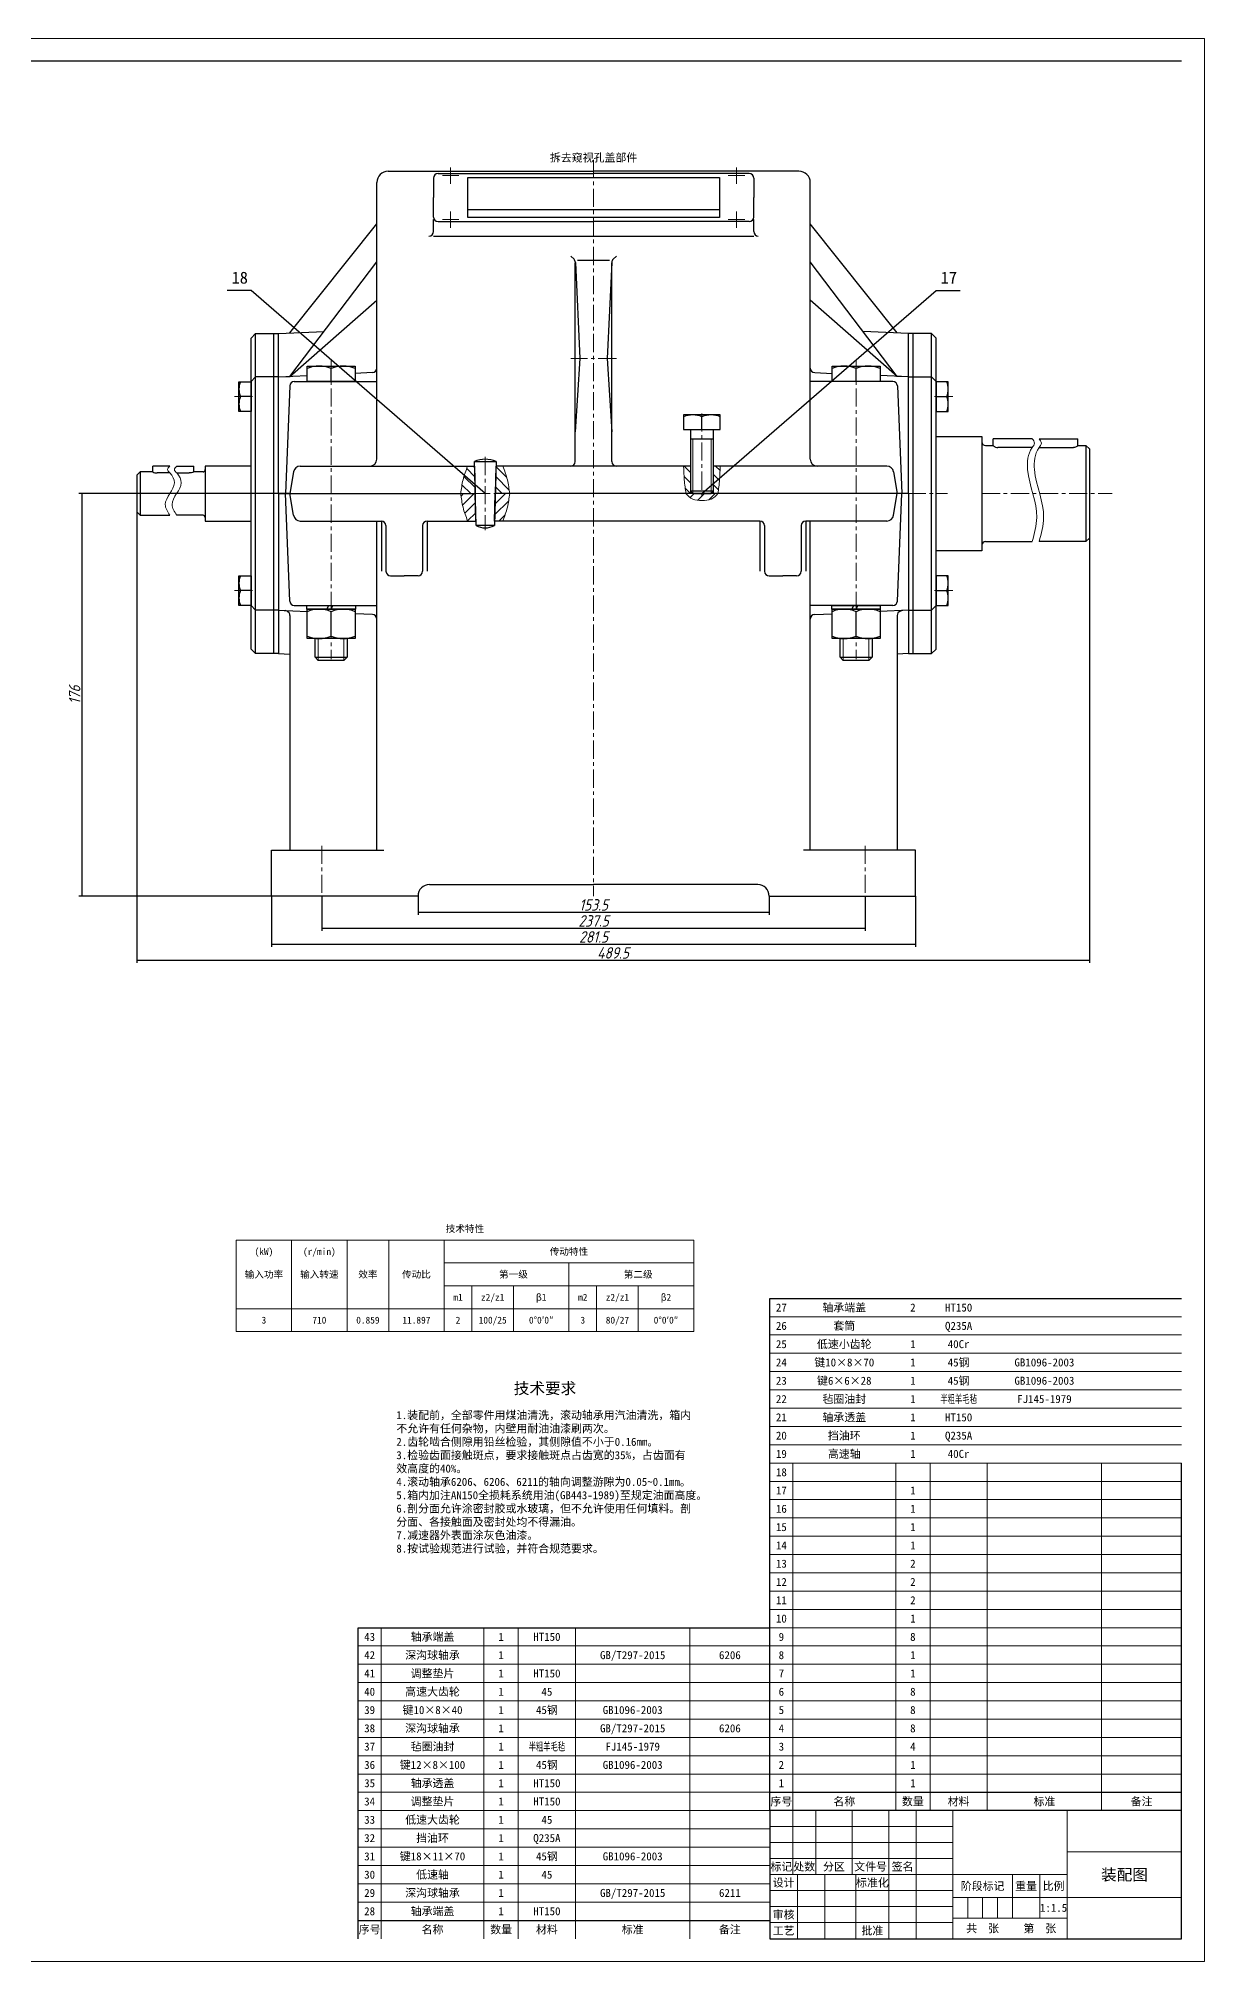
# Model space of a CAD drawing. Header units: millimetres. Extents: x 0 to 1189, y 0 to 841.
# Drawn here: x 679 to 1189, y 0 to 841 of the extents above; entities that cross this region are included whole.
import ezdxf
from ezdxf.enums import TextEntityAlignment as Align

# ---------------------------------------------------------------- set-up
doc = ezdxf.new("R2010")
doc.units = ezdxf.units.MM
doc.header["$LTSCALE"] = 0.25
doc.linetypes.add('CENTER', pattern=[50.8, 31.75, -6.35, 6.35, -6.35])
for name, color, linetype, lineweight in [('中心线', 1, 'CENTER', 15), ('剖面线', 4, 'Continuous', 15), ('尺寸', 7, 'Continuous', 15), ('文字', 7, 'Continuous', 15), ('标注', 3, 'Continuous', 15), ('粗实线', 7, 'Continuous', 30), ('细实线', 7, 'Continuous', 15)]:
    doc.layers.add(name, color=color, linetype=linetype, lineweight=lineweight)
doc.styles.add('gbeitc', font='gbeitc.shx', dxfattribs={"bigfont": 'gbcbig.shx'})
doc.styles.get("Standard").update_dxf_attribs({"font": 'SimSun.ttf'})
doc.styles.add('txt', font='txt.shx')
doc.dimstyles.new('1', dxfattribs={"dimtxt": 5, "dimasz": 2.5, "dimexe": 1.25, "dimexo": 0, "dimtad": 1, "dimdec": 3, "dimdsep": 46, "dimtxsty": 'gbeitc', "dimblk": 'NONE', "dimcen": 2.5, "dimadec": 0, "dimazin": 0, "dimtfac": 1, "dimtdec": 3, "dimtmove": 0, "dimatfit": 3, "dimfxl": 1, "dimarcsym": 0})
doc.dimstyles.new('ISO-25', dxfattribs={"dimtxt": 3.5, "dimasz": 2.1875, "dimexe": 1.25, "dimexo": 0, "dimtad": 1, "dimdec": 3, "dimlfac": 1.5, "dimrnd": 0.01, "dimdsep": 46, "dimtxsty": 'txt', "dimcen": 2.5, "dimadec": 0, "dimazin": 0, "dimtfac": 1, "dimtdec": 3, "dimtmove": 0, "dimatfit": 3, "dimfxl": 1, "dimarcsym": 0})
pattern_1 = [(135, (-406.5893, -286.2004), (-2.289965, -2.289965), [])]
pattern_2 = [(45, (-406.5893, -286.2004), (-2.289965, 2.289965), [])]

# ---------------------------------------------------------------- blocks, each defined once
blk = doc.blocks.new('*D13')
at = {"layer": 'Defpoints', "color": 0, "transparency": 16777216}
for p in [(845.16, 465.97), (998.66, 465.97), (998.66, 458.97)]:
    blk.add_point(p, dxfattribs=at)
at = {"layer": '尺寸', "color": 0, "lineweight": -2, "transparency": 16777216}
for p, q in [((845.16, 465.97), (845.16, 457.72)), ((998.66, 465.97), (998.66, 457.72)), ((845.16, 458.97), (998.66, 458.97))]:
    blk.add_line(p, q, dxfattribs=at)
at = {"layer": '尺寸', "color": 0, "transparency": 16777216, "insert": (921.91, 462.09), "char_height": 5, "attachment_point": 5, "style": 'gbeitc'}
blk.add_mtext('153.5', dxfattribs=at)
blk = doc.blocks.new('_None')
blk = doc.blocks.new('*D14')
at = {"layer": 'Defpoints', "color": 0, "transparency": 16777216}
for p in [(803.16, 465.97), (1040.66, 465.97), (1040.66, 451.97)]:
    blk.add_point(p, dxfattribs=at)
at = {"layer": '尺寸', "color": 0, "lineweight": -2, "transparency": 16777216}
for p, q in [((803.16, 465.97), (803.16, 450.72)), ((1040.66, 465.97), (1040.66, 450.72)), ((803.16, 451.97), (1040.66, 451.97))]:
    blk.add_line(p, q, dxfattribs=at)
at = {"layer": '尺寸', "color": 0, "transparency": 16777216, "insert": (921.91, 455.09), "char_height": 5, "attachment_point": 5, "style": 'gbeitc'}
blk.add_mtext('237.5', dxfattribs=at)
blk = doc.blocks.new('*D15')
at = {"layer": 'Defpoints', "color": 0, "transparency": 16777216}
for p in [(781.16, 465.97), (1062.66, 465.97), (1062.66, 444.97)]:
    blk.add_point(p, dxfattribs=at)
at = {"layer": '尺寸', "color": 0, "lineweight": -2, "transparency": 16777216}
for p, q in [((781.16, 465.97), (781.16, 443.72)), ((1062.66, 465.97), (1062.66, 443.72)), ((781.16, 444.97), (1062.66, 444.97))]:
    blk.add_line(p, q, dxfattribs=at)
at = {"layer": '尺寸', "color": 0, "transparency": 16777216, "insert": (921.91, 448.09), "char_height": 5, "attachment_point": 5, "style": 'gbeitc'}
blk.add_mtext('281.5', dxfattribs=at)
blk = doc.blocks.new('*D16')
at = {"layer": 'Defpoints', "color": 0, "transparency": 16777216}
for p in [(789.16, 641.97), (698.16, 465.97), (789.16, 465.97)]:
    blk.add_point(p, dxfattribs=at)
at = {"layer": '尺寸', "color": 0, "lineweight": -2, "transparency": 16777216}
for p, q in [((789.16, 641.97), (696.91, 641.97)), ((698.16, 641.97), (698.16, 465.97)), ((789.16, 465.97), (696.91, 465.97))]:
    blk.add_line(p, q, dxfattribs=at)
at = {"layer": '尺寸', "color": 0, "transparency": 16777216, "insert": (695.03, 553.97), "char_height": 5, "attachment_point": 5, "rotation": 90, "style": 'gbeitc'}
blk.add_mtext('176', dxfattribs=at)
blk = doc.blocks.new('*D17')
at = {"layer": 'Defpoints', "color": 0, "transparency": 16777216}
for p in [(722.16, 641.97), (1138.66, 641.97), (1138.66, 437.97)]:
    blk.add_point(p, dxfattribs=at)
at = {"layer": '尺寸', "color": 0, "lineweight": -2, "transparency": 16777216}
for p, q in [((722.16, 641.97), (722.16, 436.72)), ((1138.66, 641.97), (1138.66, 436.72)), ((722.16, 437.97), (1138.66, 437.97))]:
    blk.add_line(p, q, dxfattribs=at)
at = {"layer": '尺寸', "color": 0, "transparency": 16777216, "insert": (930.41, 441.09), "char_height": 5, "attachment_point": 5, "style": 'gbeitc'}
blk.add_mtext('489.5', dxfattribs=at)
blk = doc.blocks.new('表头')
blk.add_line((-180, 208), (-180, 0))
at = {"layer": '粗实线'}
for p, q in [((0, 0), (0, 208)), ((-180, 64), (0, 64)), ((0, 56), (-180, 56)), ((-180, 0), (0, 0))]:
    blk.add_line(p, q, dxfattribs=at)
at = {"layer": '细实线'}
for p, q in [((-180, 208), (0, 208)), ((-170, 208), (-170, 56)), ((-125, 208), (-125, 56)), ((-110, 208), (-110, 56)), ((-85, 208), (-85, 56)), ((-35, 208), (-35, 56)), ((0, 208), (0, 56)), ((-180, 200), (0, 200)), ((-180, 192), (0, 192)), ((-180, 184), (0, 184)), ((-180, 176), (0, 176)), ((-180, 168), (0, 168)), ((-180, 160), (0, 160)), ((-180, 152), (0, 152)), ((-180, 144), (0, 144)), ((-180, 136), (0, 136)), ((-180, 128), (0, 128)), ((-180, 120), (0, 120)), ((-180, 112), (0, 112)), ((-180, 104), (0, 104)), ((-180, 96), (0, 96)), ((-180, 88), (0, 88)), ((-180, 80), (0, 80)), ((-180, 72), (0, 72)), ((-180, 64), (0, 64)), ((-170, 28), (-170, 56)), ((-160, 28), (-160, 56)), ((-144, 28), (-144, 56)), ((-128, 0), (-128, 56)), ((-116, 0), (-116, 56)), ((-100, 0), (-100, 56)), ((-50, 0), (-50, 56)), ((-100, 49), (-180, 49)), ((-100, 42), (-180, 42)), ((-100, 35), (-180, 35)), ((-50, 38), (0, 38)), ((-50, 28), (-180, 28)), ((-168, 0), (-168, 28)), ((-156, 0), (-156, 28)), ((-142.4, 0), (-142.4, 28)), ((-74, 9), (-74, 28)), ((-62, 9), (-62, 28)), ((-100, 21), (-180, 21)), ((-100, 18), (0, 18)), ((-93.5, 9), (-93.5, 18)), ((-87, 9), (-87, 18)), ((-80.5, 9), (-80.5, 18)), ((-100, 14), (-180, 14)), ((-50, 9), (-100, 9)), ((-100, 7), (-180, 7))]:
    blk.add_line(p, q, dxfattribs=at)
at = {"layer": '文字'}
for s, height, p in [('18', 3.5, (-175, 204)), ('17', 3.5, (-175, 196)), ('1', 3.5, (-117.5, 196)), ('16', 3.5, (-175, 188)), ('1', 3.5, (-117.5, 188)), ('15', 3.5, (-175, 180)), ('1', 3.5, (-117.5, 180)), ('14', 3.5, (-175, 172)), ('1', 3.5, (-117.5, 172)), ('13', 3.5, (-175, 164)), ('2', 3.5, (-117.5, 164)), ('12', 3.5, (-175, 156)), ('2', 3.5, (-117.5, 156)), ('11', 3.5, (-175, 148)), ('2', 3.5, (-117.5, 148)), ('10', 3.5, (-175, 140)), ('1', 3.5, (-117.5, 140)), ('9', 3.5, (-175, 132)), ('8', 3.5, (-117.5, 132)), ('8', 3.5, (-175, 124)), ('1', 3.5, (-117.5, 124)), ('7', 3.5, (-175, 116)), ('6', 3.5, (-175, 108)), ('8', 3.5, (-117.5, 108)), ('1', 3.5, (-117.5, 116)), ('5', 3.5, (-175, 100)), ('8', 3.5, (-117.5, 100)), ('4', 3.5, (-175, 92)), ('8', 3.5, (-117.5, 92)), ('3', 3.5, (-175, 84)), ('4', 3.5, (-117.5, 84)), ('2', 3.5, (-175, 76)), ('1', 3.5, (-117.5, 76)), ('1', 3.5, (-175, 68)), ('1', 3.5, (-117.5, 68)), ('序号', 3.5, (-175, 60)), ('名称', 3.5, (-147.5, 60)), ('数量', 3.5, (-117.5, 60)), ('材料', 3.5, (-97.5, 60)), ('标准', 3.5, (-60, 60)), ('备注', 3.5, (-17.5, 60)), ('标记', 3.5, (-175, 31.5)), ('处数', 3.5, (-165, 31.5)), ('分区', 3.5, (-152, 31.5)), ('文件号', 3.5, (-136, 31.5)), ('签名', 3.5, (-122, 31.5)), ('设计', 3.5, (-174, 24.5)), ('标准化', 3.5, (-135.2, 24.5)), ('阶段标记', 3.5, (-87, 23)), ('重量', 3.5, (-68, 23)), ('比例', 3.5, (-56, 23)), ('装配图', 5, (-25, 28)), ('审核', 3.5, (-174, 10.5)), ('1:1.5', 3.5, (-56, 13.5)), ('工艺', 3.5, (-174, 3.5)), ('批准', 3.5, (-135.2, 3.5)), ('共\u3000张', 3.5, (-87, 4.5)), ('第\u3000张', 3.5, (-62, 4.5))]:
    blk.add_text(s, height=height, dxfattribs=at).set_placement(p, align=Align.MIDDLE_CENTER)

msp = doc.modelspace()

# ---------------------------------------------------------------- hatches: boundary and pattern name
at = {"layer": '剖面线'}
h = msp.add_hatch(dxfattribs=at)
h.set_pattern_fill('ANSI31', color=256, scale=1.02, angle=90, style=0)
h.set_pattern_definition(pattern_1)
edge = h.paths.add_edge_path()
edge.add_line((866.8347, 653.9663), (869.8347, 653.9663))
edge.add_line((869.8347, 653.9663), (870.1561, 641.9663))
edge.add_line((870.1561, 641.9663), (863.8347, 641.9663))
edge.add_spline(control_points=[(863.8347, 641.9663), (864.0925, 643.985), (864.6185, 648.1028), (866.0864, 651.9865), (866.8347, 653.9663)], knot_values=[0, 0, 0, 0, 6.08276253, 12.40731785, 12.40731785, 12.40731785, 12.40731785], degree=3, periodic=0)
h = msp.add_hatch(dxfattribs=at)
h.set_pattern_fill('ANSI31', color=256, scale=1.02, angle=90, style=0)
h.set_pattern_definition(pattern_1)
edge = h.paths.add_edge_path()
edge.add_line((882.2275, 653.9663), (879.2275, 653.9663))
edge.add_line((879.2275, 653.9663), (878.9061, 641.9663))
edge.add_line((878.9061, 641.9663), (885.2275, 641.9663))
edge.add_spline(control_points=[(885.2275, 641.9663), (884.9696, 643.985), (884.4436, 648.1028), (882.9758, 651.9865), (882.2275, 653.9663)], knot_values=[0, 0, 0, 0, 6.08276253, 12.40731785, 12.40731785, 12.40731785, 12.40731785], degree=3, periodic=0)
h = msp.add_hatch(dxfattribs=at)
h.set_pattern_fill('ANSI31', color=256, scale=1.02, angle=90, style=0)
h.set_pattern_definition(pattern_1)
edge = h.paths.add_edge_path()
edge.add_line((961.2811, 653.9663), (964.2811, 653.9663))
edge.add_line((964.2811, 653.9663), (964.2811, 641.9663))
edge.add_line((964.2811, 641.9663), (962.2811, 641.9663))
edge.add_spline(control_points=[(962.2811, 641.9663), (962.0145, 643.9635), (961.4827, 647.947), (961.3482, 651.9635), (961.2811, 653.9663)], knot_values=[0, 0, 0, 0, 6.04069532, 12.04819064, 12.04819064, 12.04819064, 12.04819064], degree=3, periodic=0)
h = msp.add_hatch(dxfattribs=at)
h.set_pattern_fill('ANSI31', color=256, scale=1.02, angle=90, style=0)
h.set_pattern_definition(pattern_1)
edge = h.paths.add_edge_path()
edge.add_line((977.2811, 653.9663), (974.2811, 653.9663))
edge.add_line((974.2811, 653.9663), (974.2811, 641.9663))
edge.add_line((974.2811, 641.9663), (976.2811, 641.9663))
edge.add_spline(control_points=[(976.2811, 641.9663), (976.5477, 643.9635), (977.0795, 647.947), (977.214, 651.9635), (977.2811, 653.9663)], knot_values=[0, 0, 0, 0, 6.04069532, 12.04819064, 12.04819064, 12.04819064, 12.04819064], degree=3, periodic=0)
h = msp.add_hatch(dxfattribs=at)
h.set_pattern_fill('ANSI31', color=256, scale=1.02, style=0)
h.set_pattern_definition(pattern_2)
edge = h.paths.add_edge_path()
edge.add_line((866.8347, 629.9663), (870.4775, 629.9663))
edge.add_line((870.4775, 629.9663), (870.1561, 641.9663))
edge.add_line((870.1561, 641.9663), (863.8347, 641.9663))
edge.add_spline(control_points=[(863.8347, 641.9663), (864.0925, 639.9475), (864.6185, 635.8298), (866.0864, 631.946), (866.8347, 629.9663)], knot_values=[0, 0, 0, 0, 6.08276253, 12.40731785, 12.40731785, 12.40731785, 12.40731785], degree=3, periodic=0)
h = msp.add_hatch(dxfattribs=at)
h.set_pattern_fill('ANSI31', color=256, scale=1.02, style=0)
h.set_pattern_definition(pattern_2)
edge = h.paths.add_edge_path()
edge.add_line((882.2275, 629.9663), (878.5847, 629.9663))
edge.add_line((878.5847, 629.9663), (878.9061, 641.9663))
edge.add_line((878.9061, 641.9663), (885.2275, 641.9663))
edge.add_spline(control_points=[(885.2275, 641.9663), (884.9696, 639.9475), (884.4436, 635.8298), (882.9758, 631.946), (882.2275, 629.9663)], knot_values=[0, 0, 0, 0, 6.08276253, 12.40731785, 12.40731785, 12.40731785, 12.40731785], degree=3, periodic=0)
h = msp.add_hatch(dxfattribs=at)
h.set_pattern_fill('ANSI31', color=256, scale=1.02, style=0)
h.set_pattern_definition(pattern_2)
edge = h.paths.add_edge_path()
edge.add_line((962.2811, 641.9663), (976.2811, 641.9663))
edge.add_spline(control_points=[(976.2811, 641.9663), (975.346, 641.0224), (973.4264, 639.0847), (969.2811, 638.9055), (965.1358, 639.0847), (963.2162, 641.0224), (962.2811, 641.9663)], knot_values=[0, 0, 0, 0, 3.84187454, 7.88662423, 11.93137391, 15.77324845, 15.77324845, 15.77324845, 15.77324845], degree=3, periodic=0)

# ---------------------------------------------------------------- linework, layer by layer
at = {"layer": '中心线'}
for p, q in [((859.4061, 777.4145), (859.4061, 784.6145)), ((921.9061, 787.9663), (921.9061, 465.9663)), ((984.4061, 777.4145), (984.4061, 784.6145)), ((855.8061, 781.0145), (863.0061, 781.0145)), ((980.8061, 781.0145), (988.0061, 781.0145)), ((859.4061, 758.1569), (859.4061, 765.3569)), ((984.4061, 758.1569), (984.4061, 765.3569)), ((855.8061, 761.7569), (863.0061, 761.7569)), ((980.8061, 761.7569), (988.0061, 761.7569)), ((807.1561, 700.6363), (807.1561, 569.5763)), ((931.9061, 701.0296), (911.9061, 701.0296)), ((1036.6561, 700.6363), (1036.6561, 569.5763)), ((764.8561, 684.3927), (774.1561, 684.3927)), ((1078.9561, 684.3927), (1069.6561, 684.3927)), ((969.2811, 677.0063), (969.2811, 640.9663)), ((874.5311, 657.9663), (874.5311, 625.9663)), ((752.1561, 641.9663), (712.1561, 641.9663)), ((767.1561, 641.9663), (1076.6561, 641.9663)), ((1091.6561, 641.9663), (1148.6561, 641.9663)), ((764.8561, 599.5399), (774.1561, 599.5399)), ((1078.9561, 599.5399), (1069.6561, 599.5399)), ((803.1561, 487.9663), (803.1561, 463.9663)), ((1040.6561, 487.9663), (1040.6561, 463.9663))]:
    msp.add_line(p, q, dxfattribs=at)
at = {"layer": '文字'}
for p, q in [((765.6667, 315.5), (765.6667, 275.5)), ((765.6667, 315.5), (965.6667, 315.5)), ((789.9091, 315.5), (789.9091, 275.5)), ((814.1515, 315.5), (814.1515, 275.5)), ((832.3333, 315.5), (832.3333, 275.5)), ((856.5758, 315.5), (856.5758, 275.5)), ((965.6667, 315.5), (965.6667, 275.5)), ((856.5758, 305.5), (965.6667, 305.5)), ((911.1212, 305.5), (911.1212, 275.5)), ((856.5758, 295.5), (965.6667, 295.5)), ((868.697, 295.5), (868.697, 275.5)), ((886.8788, 295.5), (886.8788, 275.5)), ((923.2424, 295.5), (923.2424, 275.5)), ((941.4242, 295.5), (941.4242, 275.5)), ((765.6667, 285.5), (965.6667, 285.5)), ((765.6667, 275.5), (765.6667, 285.5)), ((965.6667, 285.5), (965.6667, 275.5)), ((965.6667, 275.5), (765.6667, 275.5))]:
    msp.add_line(p, q, dxfattribs=at)
at = {"layer": '粗实线'}
for p, q in [((1179, 831), (25, 831)), ((832.1561, 782.9663), (921.9061, 782.9663)), ((1011.6561, 782.9663), (921.9061, 782.9663)), ((827.1561, 656.9663), (827.1561, 777.9663)), ((851.9061, 779.8899), (851.9061, 771.3857)), ((853.9061, 781.8899), (921.9061, 781.8899)), ((866.9061, 780.1392), (976.9061, 780.1392)), ((866.9061, 762.6322), (866.9061, 780.1392)), ((989.9061, 781.8899), (921.9061, 781.8899)), ((976.9061, 780.1392), (976.9061, 762.6322)), ((991.9061, 779.8899), (991.9061, 771.3857)), ((1016.6561, 656.9663), (1016.6561, 777.9663)), ((851.9061, 762.8815), (851.9061, 771.3857)), ((866.9061, 766.2349), (976.9061, 766.2349)), ((991.9061, 762.8815), (991.9061, 771.3857)), ((789.1561, 712.1988), (827.1561, 759.9663)), ((851.9061, 756.5724), (851.9061, 761.7569)), ((853.9061, 760.8815), (921.9061, 760.8815)), ((976.9061, 762.6322), (866.9061, 762.6322)), ((989.9061, 760.8815), (921.9061, 760.8815)), ((991.9061, 756.5724), (991.9061, 761.7569)), ((1054.6561, 712.1988), (1016.6561, 759.9663)), ((849.9061, 754.5724), (849.9061, 754.5724)), ((851.9061, 754.5724), (991.9061, 754.5724)), ((993.9061, 754.5724), (993.9061, 754.5724)), ((789.1561, 693.1988), (827.1561, 743.2763)), ((913.3586, 744.4099), (911.9061, 745.8624)), ((913.9061, 655.9663), (913.9061, 742.8624)), ((913.9422, 743.089), (915.9061, 701.0296)), ((928.9061, 743.8624), (914.9061, 743.8624)), ((929.87, 743.089), (927.9061, 701.0296)), ((929.9061, 655.9663), (929.9061, 742.8624)), ((930.4536, 744.4099), (931.9061, 745.8624)), ((1054.6561, 693.1988), (1016.6561, 743.2763)), ((789.1561, 693.1988), (827.1561, 726.5863)), ((1054.6561, 693.1988), (1016.6561, 726.5863)), ((772.1561, 709.9663), (774.1561, 711.9663)), ((772.1561, 573.9663), (772.1561, 709.9663)), ((774.1561, 711.9663), (784.1561, 711.9663)), ((774.1561, 571.9663), (774.1561, 711.9663)), ((782.1561, 571.9663), (782.1561, 711.9663)), ((784.1561, 711.9663), (804.1012, 712.894)), ((784.1561, 641.9663), (784.1561, 711.9663)), ((1059.6561, 711.9663), (1039.7109, 712.894)), ((1059.6561, 641.9663), (1059.6561, 711.9663)), ((1069.6561, 711.9663), (1059.6561, 711.9663)), ((1061.6561, 571.9663), (1061.6561, 711.9663)), ((1071.6561, 709.9663), (1069.6561, 711.9663)), ((1069.6561, 571.9663), (1069.6561, 711.9663)), ((1071.6561, 573.9663), (1071.6561, 709.9663)), ((915.9061, 701.0296), (913.9061, 669.0296)), ((927.9061, 701.0296), (929.9061, 669.0296)), ((766.8561, 677.8927), (766.8561, 690.8927)), ((766.8561, 690.8927), (772.1561, 690.8927)), ((774.1561, 692.9663), (772.1561, 690.9663)), ((774.1561, 692.9663), (772.1561, 690.9663)), ((772.1561, 690.8927), (772.1561, 684.3927)), ((784.1561, 692.9663), (774.1561, 692.9663)), ((784.1561, 692.9663), (774.1561, 692.9663)), ((784.1561, 692.9663), (796.6561, 693.5473)), ((784.1561, 692.9663), (789.1561, 693.1988)), ((791.0761, 690.9563), (827.1561, 690.9563)), ((796.6561, 690.9563), (796.6561, 697.7563)), ((796.6561, 697.7563), (817.6561, 697.7563)), ((807.1561, 690.9563), (796.6561, 690.9563)), ((807.1561, 690.9563), (807.1561, 696.669)), ((817.6561, 690.9563), (807.1561, 690.9563)), ((817.6561, 697.7563), (817.6561, 690.9563)), ((825.249, 694.8776), (817.6561, 694.5243)), ((1052.7361, 690.9563), (1016.6561, 690.9563)), ((1018.5631, 694.8776), (1026.1561, 694.5243)), ((1026.1561, 690.9563), (1026.1561, 697.7563)), ((1026.1561, 697.7563), (1047.1561, 697.7563)), ((1036.6561, 690.9563), (1026.1561, 690.9563)), ((1036.6561, 690.9563), (1036.6561, 696.669)), ((1047.1561, 690.9563), (1036.6561, 690.9563)), ((1047.1561, 697.7563), (1047.1561, 690.9563)), ((1059.6561, 692.9663), (1047.1561, 693.5473)), ((1059.6561, 692.9663), (1054.6561, 693.1988)), ((1059.6561, 692.9663), (1069.6561, 692.9663)), ((1059.6561, 692.9663), (1069.6561, 692.9663)), ((1069.6561, 692.9663), (1071.6561, 690.9663)), ((1069.6561, 692.9663), (1071.6561, 690.9663)), ((1076.9561, 690.8927), (1071.6561, 690.8927)), ((1071.6561, 690.8927), (1071.6561, 684.3927)), ((1076.9561, 677.8927), (1076.9561, 690.8927)), ((772.1561, 684.3927), (767.5292, 684.3927)), ((772.1561, 684.3927), (772.1561, 677.8927)), ((789.0778, 689.0379), (787.1561, 641.9663)), ((1054.7344, 689.0379), (1056.6561, 641.9663)), ((1071.6561, 684.3927), (1071.6561, 677.8927)), ((1071.6561, 684.3927), (1076.283, 684.3927)), ((772.1561, 677.8927), (766.8561, 677.8927)), ((977.2811, 676.3663), (961.2811, 676.3663)), ((961.2811, 676.3663), (961.2811, 669.9663)), ((969.2811, 669.9663), (969.2811, 675.5379)), ((977.2811, 669.9663), (977.2811, 676.3663)), ((1071.6561, 677.8927), (1076.9561, 677.8927)), ((961.2811, 669.9663), (969.2811, 669.9663)), ((964.2811, 669.9663), (964.2811, 642.9663)), ((974.2811, 665.7663), (964.2811, 665.7663)), ((969.2811, 669.9663), (977.2811, 669.9663)), ((974.2811, 642.9663), (974.2811, 669.9663)), ((1071.6561, 666.9663), (1091.6561, 666.9663)), ((1091.6561, 666.9663), (1091.6561, 616.9663)), ((1096.6561, 662.9663), (1096.6561, 665.9663)), ((1113.6561, 665.9663), (1096.6561, 665.9663)), ((1116.6561, 665.9663), (1133.6561, 665.9663)), ((1133.6561, 662.9663), (1133.6561, 665.9663)), ((1093.2561, 662.9663), (1096.6561, 662.9663)), ((1113.6561, 662.0863), (1098.6561, 662.0863)), ((1116.6561, 662.0863), (1131.6561, 662.0863)), ((1133.6561, 662.9663), (1137.1561, 662.9663)), ((1137.1561, 662.9663), (1138.6561, 661.4663)), ((1137.1561, 662.9663), (1137.1561, 620.9663)), ((1138.6561, 661.4663), (1138.6561, 622.4663)), ((723.6561, 651.4663), (722.1561, 649.9663)), ((722.1561, 649.9663), (722.1561, 633.9663)), ((729.1561, 651.4663), (723.6561, 651.4663)), ((723.6561, 651.4663), (723.6561, 632.4663)), ((729.1561, 651.4663), (729.1561, 653.9663)), ((736.6561, 653.9663), (729.1561, 653.9663)), ((736.6561, 650.9763), (731.1561, 650.9763)), ((739.6561, 653.9663), (747.1561, 653.9663)), ((739.6561, 650.9763), (745.1561, 650.9763)), ((747.1561, 651.4663), (747.1561, 653.9663)), ((751.1561, 651.4663), (747.1561, 651.4663)), ((772.1561, 653.9663), (752.1561, 653.9663)), ((752.1561, 653.9663), (752.1561, 629.9663)), ((790.7383, 651.4595), (789.1561, 641.9663)), ((793.6975, 653.9663), (869.5311, 653.9663)), ((866.8347, 653.9663), (869.8347, 653.9663)), ((869.7811, 655.9663), (879.2811, 655.9663)), ((870.5311, 627.9663), (869.7811, 655.9663)), ((869.8347, 653.9663), (870.1561, 641.9663)), ((879.2811, 655.9663), (878.5311, 627.9663)), ((879.2275, 653.9663), (878.9061, 641.9663)), ((882.2275, 653.9663), (879.2275, 653.9663)), ((964.2811, 653.9663), (879.5311, 653.9663)), ((1050.1147, 653.9663), (974.2811, 653.9663)), ((1053.0739, 651.4595), (1054.6561, 641.9663)), ((784.1561, 641.9663), (789.1561, 641.9663)), ((784.1561, 641.9663), (784.1561, 571.9663)), ((789.0778, 594.8947), (787.1561, 641.9663)), ((790.7383, 632.4731), (789.1561, 641.9663)), ((789.1561, 641.9663), (869.5311, 641.9663)), ((863.8347, 641.9663), (870.1561, 641.9663)), ((863.8347, 641.9663), (870.1561, 641.9663)), ((870.4775, 629.9663), (870.1561, 641.9663)), ((878.5847, 629.9663), (878.9061, 641.9663)), ((885.2275, 641.9663), (878.9061, 641.9663)), ((885.2275, 641.9663), (878.9061, 641.9663)), ((1054.6561, 641.9663), (879.5311, 641.9663)), ((964.2811, 642.9663), (965.2811, 641.9663)), ((974.2811, 642.9663), (964.2811, 642.9663)), ((965.2811, 641.9663), (973.2811, 641.9663)), ((973.2811, 641.9663), (974.2811, 642.9663)), ((1053.0739, 632.4731), (1054.6561, 641.9663)), ((1059.6561, 641.9663), (1054.6561, 641.9663)), ((1054.7344, 594.8947), (1056.6561, 641.9663)), ((1059.6561, 641.9663), (1059.6561, 571.9663)), ((722.1561, 633.9663), (723.6561, 632.4663)), ((723.6561, 632.4663), (736.6561, 632.4663)), ((751.1561, 632.4663), (739.6561, 632.4663)), ((752.1561, 629.9663), (772.1561, 629.9663)), ((793.6975, 629.9663), (829.1561, 629.9663)), ((827.1561, 485.9663), (827.1561, 629.9663)), ((829.1561, 629.9663), (829.1561, 607.9663)), ((831.1561, 627.9663), (831.1561, 607.9663)), ((847.1561, 627.9663), (847.1561, 607.9663)), ((849.1561, 629.9663), (869.5311, 629.9663)), ((849.1561, 629.9663), (849.1561, 607.9663)), ((866.8347, 629.9663), (870.4775, 629.9663)), ((878.5311, 627.9663), (870.5311, 627.9663)), ((882.2275, 629.9663), (878.5847, 629.9663)), ((994.6561, 629.9663), (879.5311, 629.9663)), ((994.6561, 629.9663), (994.6561, 607.9663)), ((996.6561, 627.9663), (996.6561, 607.9663)), ((1012.6561, 627.9663), (1012.6561, 607.9663)), ((1050.1147, 629.9663), (1014.6561, 629.9663)), ((1014.6561, 629.9663), (1014.6561, 607.9663)), ((1016.6561, 488.9663), (1016.6561, 629.9663)), ((1016.6561, 485.9663), (1016.6561, 629.9663)), ((1138.6561, 622.4663), (1137.1561, 620.9663)), ((1091.6561, 616.9663), (1071.6561, 616.9663)), ((1093.2561, 620.9663), (1113.6561, 620.9663)), ((1137.1561, 620.9663), (1116.6561, 620.9663)), ((766.8561, 593.0399), (766.8561, 606.0399)), ((766.8561, 606.0399), (772.1561, 606.0399)), ((772.1561, 606.0399), (772.1561, 599.5399)), ((831.1561, 607.9663), (831.1561, 607.9663)), ((833.1561, 605.9663), (839.1561, 605.9663)), ((845.1561, 605.9663), (839.1561, 605.9663)), ((847.1561, 607.9663), (847.1561, 607.9663)), ((996.6561, 607.9663), (996.6561, 607.9663)), ((998.6561, 605.9663), (1004.6561, 605.9663)), ((1010.6561, 605.9663), (1004.6561, 605.9663)), ((1012.6561, 607.9663), (1012.6561, 607.9663)), ((1076.9561, 606.0399), (1071.6561, 606.0399)), ((1071.6561, 606.0399), (1071.6561, 599.5399)), ((1076.9561, 593.0399), (1076.9561, 606.0399)), ((772.1561, 599.5399), (767.5292, 599.5399)), ((772.1561, 599.5399), (772.1561, 593.0399)), ((1071.6561, 599.5399), (1071.6561, 593.0399)), ((1071.6561, 599.5399), (1076.283, 599.5399)), ((772.1561, 593.0399), (766.8561, 593.0399)), ((774.1561, 590.9663), (772.1561, 592.9663)), ((774.1561, 590.9663), (772.1561, 592.9663)), ((784.1561, 590.9663), (774.1561, 590.9663)), ((784.1561, 590.9663), (774.1561, 590.9663)), ((784.1561, 590.9663), (789.1561, 590.7333)), ((784.1561, 590.9663), (796.6561, 590.3853)), ((787.9384, 590.4838), (787.1561, 590.8163)), ((791.0761, 592.9763), (827.1561, 592.9763)), ((796.5561, 591.3763), (796.5561, 592.9763)), ((796.5561, 592.9763), (817.7561, 592.9763)), ((817.7561, 591.3763), (796.5561, 591.3763)), ((796.6561, 591.3763), (817.6561, 591.3763)), ((796.6561, 578.5763), (796.6561, 591.3763)), ((805.3561, 591.3763), (806.1561, 592.9763)), ((807.1561, 591.3763), (807.9561, 592.9763)), ((807.1561, 579.6636), (807.1561, 590.289)), ((817.6561, 591.3763), (817.6561, 578.5763)), ((825.249, 589.055), (817.6561, 589.4083)), ((817.7561, 592.9763), (817.7561, 591.3763)), ((1052.7361, 592.9763), (1016.6561, 592.9763)), ((1018.5631, 589.055), (1026.1561, 589.4083)), ((1026.0561, 591.3763), (1026.0561, 592.9763)), ((1026.0561, 592.9763), (1047.2561, 592.9763)), ((1047.2561, 591.3763), (1026.0561, 591.3763)), ((1026.1561, 591.3763), (1047.1561, 591.3763)), ((1026.1561, 578.5763), (1026.1561, 591.3763)), ((1034.8561, 591.3763), (1035.6561, 592.9763)), ((1036.6561, 591.3763), (1037.4561, 592.9763)), ((1036.6561, 579.6636), (1036.6561, 590.289)), ((1047.1561, 591.3763), (1047.1561, 578.5763)), ((1059.6561, 590.9663), (1047.1561, 590.3853)), ((1047.2561, 592.9763), (1047.2561, 591.3763)), ((1059.6561, 590.9663), (1054.6561, 590.7333)), ((1055.8738, 590.4838), (1056.6561, 590.8163)), ((1059.6561, 590.9663), (1069.6561, 590.9663)), ((1059.6561, 590.9663), (1069.6561, 590.9663)), ((1069.6561, 590.9663), (1071.6561, 592.9663)), ((1069.6561, 590.9663), (1071.6561, 592.9663)), ((1071.6561, 593.0399), (1076.9561, 593.0399)), ((789.1561, 588.6432), (789.1561, 485.9663)), ((1054.6561, 588.6432), (1054.6561, 485.9663)), ((774.1561, 571.9663), (772.1561, 573.9663)), ((784.1561, 571.9663), (774.1561, 571.9663)), ((784.1561, 571.9663), (789.1561, 571.7333)), ((817.6561, 578.5763), (796.6561, 578.5763)), ((800.1561, 570.3763), (800.1561, 578.5763)), ((814.1561, 578.5763), (814.1561, 570.3763)), ((1047.1561, 578.5763), (1026.1561, 578.5763)), ((1029.6561, 570.3763), (1029.6561, 578.5763)), ((1043.6561, 578.5763), (1043.6561, 570.3763)), ((1059.6561, 571.9663), (1054.6561, 571.7333)), ((1059.6561, 571.9663), (1069.6561, 571.9663)), ((1069.6561, 571.9663), (1071.6561, 573.9663)), ((801.5561, 568.9763), (800.1561, 570.3763)), ((800.1561, 570.3763), (814.1561, 570.3763)), ((812.7561, 568.9763), (801.5561, 568.9763)), ((814.1561, 570.3763), (812.7561, 568.9763)), ((1031.0561, 568.9763), (1029.6561, 570.3763)), ((1029.6561, 570.3763), (1043.6561, 570.3763)), ((1042.2561, 568.9763), (1031.0561, 568.9763)), ((1043.6561, 570.3763), (1042.2561, 568.9763)), ((781.1561, 465.9663), (781.1561, 485.9663)), ((781.1561, 485.9663), (830.1561, 485.9663)), ((1062.6561, 485.9663), (1013.6561, 485.9663)), ((1062.6561, 465.9663), (1062.6561, 485.9663)), ((850.1561, 470.9663), (921.9061, 470.9663)), ((993.6561, 470.9663), (921.9061, 470.9663)), ((845.1561, 465.9663), (781.1561, 465.9663)), ((845.1561, 465.9663), (845.1561, 465.9663)), ((998.6561, 465.9663), (998.6561, 465.9663)), ((998.6561, 465.9663), (1062.6561, 465.9663)), ((999, 74), (999, 290)), ((999, 290), (1179, 290)), ((819, 18), (819, 146)), ((819, 146), (999, 146)), ((999, 66), (999, 74)), ((999, 66), (999, 10)), ((819, 10), (819, 18)), ((819, 18), (999, 18))]:
    msp.add_line(p, q, dxfattribs=at)
for centre, radius, start, end in [((832.1561, 777.9663), 5, 90, 180), ((1011.6561, 777.9663), 5, 0, 90), ((853.9061, 779.8899), 2, 90, 180), ((989.9061, 779.8899), 2, 0, 90), ((853.9061, 762.8815), 2, 180, 270), ((989.9061, 762.8815), 2, 270, 0), ((849.9061, 756.5724), 2, 270, 0), ((993.9061, 756.5724), 2, 180, 270), ((911.9444, 742.9957), 2, 2.6733809, 45), ((931.8678, 742.9957), 2, 135, 177.3266191), ((775.0388, 687.6427), 8.1827, 156.598161, 203.401839), ((791.0761, 688.9563), 2, 90, 177.6622176), ((801.9061, 684.538), 13.2183, 66.598161, 113.401839), ((812.4061, 684.538), 13.2183, 66.598161, 113.401839), ((825.1561, 696.8754), 2, 272.6638405, 0), ((1018.6561, 696.8754), 2, 180, 267.3361595), ((1031.4061, 684.538), 13.2183, 66.598161, 113.401839), ((1041.9061, 684.538), 13.2183, 66.598161, 113.401839), ((1052.7361, 688.9563), 2, 2.3377824, 90), ((1068.7733, 687.6427), 8.1827, 336.598161, 23.401839), ((775.0388, 681.1427), 8.1827, 156.598161, 203.401839), ((1068.7733, 681.1427), 8.1827, 336.598161, 23.401839), ((965.2811, 666.2952), 10.0711, 66.598161, 113.401839), ((973.2811, 666.2952), 10.0711, 66.598161, 113.401839), ((1093.2561, 664.5663), 1.6, 180, 270), ((824.1561, 656.9663), 3, 270, 0), ((874.5311, 645.185), 11.7812, 66.2226839, 113.7773161), ((1019.6561, 656.9663), 3, 180, 270), ((751.1561, 652.4663), 1, 270, 0), ((793.6975, 650.9663), 3, 90, 170.5376778), ((911.9061, 655.9663), 2, 270, 0), ((931.9061, 655.9663), 2, 180, 270), ((1050.1147, 650.9663), 3, 9.4623222, 90), ((751.1561, 631.4663), 1, 0, 90), ((793.6975, 632.9663), 3, 189.4623222, 270), ((1050.1147, 632.9663), 3, 270, 350.5376778), ((829.1561, 627.9663), 2, 0, 90), ((849.1561, 627.9663), 2, 90, 180), ((874.5311, 635.4663), 8.5, 241.9275131, 298.0724869), ((994.6561, 627.9663), 2, 0, 90), ((1014.6561, 627.9663), 2, 90, 180), ((1093.2561, 619.3663), 1.6, 90, 180), ((775.0388, 602.7899), 8.1827, 156.598161, 203.401839), ((833.1561, 607.9663), 2, 180, 270), ((845.1561, 607.9663), 2, 270, 0), ((998.6561, 607.9663), 2, 180, 270), ((1010.6561, 607.9663), 2, 270, 0), ((1068.7733, 602.7899), 8.1827, 336.598161, 23.401839), ((775.0388, 596.2899), 8.1827, 156.598161, 203.401839), ((1068.7733, 596.2899), 8.1827, 336.598161, 23.401839), ((787.1561, 588.6432), 2, 0, 66.974508), ((791.0761, 594.9763), 2, 182.3377824, 270), ((801.9061, 578.158), 13.2183, 66.598161, 113.401839), ((812.4061, 578.158), 13.2183, 66.598161, 113.401839), ((825.1561, 587.0572), 2, 0, 87.3361595), ((1018.6561, 587.0572), 2, 92.6638405, 180), ((1031.4061, 578.158), 13.2183, 66.598161, 113.401839), ((1041.9061, 578.158), 13.2183, 66.598161, 113.401839), ((1052.7361, 594.9763), 2, 270, 357.6622176), ((1056.6561, 588.6432), 2, 113.025492, 180), ((801.9061, 591.7946), 13.2183, 246.598161, 293.401839), ((812.4061, 591.7946), 13.2183, 246.598161, 293.401839), ((1031.4061, 591.7946), 13.2183, 246.598161, 293.401839), ((1041.9061, 591.7946), 13.2183, 246.598161, 293.401839), ((850.1561, 465.9663), 5, 90, 180), ((993.6561, 465.9663), 5, 0, 90)]:
    msp.add_arc(centre, radius, start, end, dxfattribs=at)
for points, knots in [([(1096.6561, 662.9663), (1096.9708, 662.6868), (1097.5468, 662.1753), (1098.3099, 662.1141), (1098.6561, 662.0863)], [0, 0, 0, 0, 1.2229538, 2.23832368, 2.23832368, 2.23832368, 2.23832368]), ([(1133.6561, 662.9663), (1133.3414, 662.6868), (1132.7654, 662.1753), (1132.0022, 662.1141), (1131.6561, 662.0863)], [0, 0, 0, 0, 1.2229538, 2.23832368, 2.23832368, 2.23832368, 2.23832368]), ([(729.1561, 651.4663), (729.4835, 651.3109), (730.1171, 651.0101), (730.8176, 650.9873), (731.1561, 650.9763)], [0, 0, 0, 0, 1.07408752, 2.07887805, 2.07887805, 2.07887805, 2.07887805]), ([(747.1561, 651.4663), (746.8287, 651.3109), (746.195, 651.0101), (745.4946, 650.9873), (745.1561, 650.9763)], [0, 0, 0, 0, 1.07408752, 2.07887805, 2.07887805, 2.07887805, 2.07887805])]:
    msp.add_open_spline(points, degree=3, knots=knots, dxfattribs=at)
at = {"layer": '细实线'}
for p, q in [((1189, 841), (0, 841)), ((1189, 0), (1189, 841)), ((965.2811, 665.7663), (965.2811, 641.9663)), ((973.2811, 665.7663), (973.2811, 641.9663)), ((961.2811, 653.9663), (964.2811, 653.9663)), ((964.2811, 653.9663), (964.2811, 641.9663)), ((977.2811, 653.9663), (974.2811, 653.9663)), ((974.2811, 653.9663), (974.2811, 641.9663)), ((964.2811, 641.9663), (962.2811, 641.9663)), ((962.2811, 641.9663), (976.2811, 641.9663)), ((974.2811, 641.9663), (976.2811, 641.9663)), ((801.5561, 578.5763), (801.5561, 568.9763)), ((812.7561, 578.5763), (812.7561, 568.9763)), ((1031.0561, 578.5763), (1031.0561, 568.9763)), ((1042.2561, 578.5763), (1042.2561, 568.9763)), ((999, 282), (1179, 282)), ((999, 274), (1179, 274)), ((999, 266), (1179, 266)), ((999, 258), (1179, 258)), ((999, 250), (1179, 250)), ((999, 242), (1179, 242)), ((999, 234), (1179, 234)), ((999, 226), (1179, 226)), ((829, 146), (829, 10)), ((874, 146), (874, 10)), ((889, 146), (889, 10)), ((914, 146), (914, 10)), ((964, 146), (964, 10)), ((999, 146), (999, 10)), ((819, 138), (999, 138)), ((819, 130), (999, 130)), ((819, 122), (999, 122)), ((819, 114), (999, 114)), ((819, 106), (999, 106)), ((819, 98), (999, 98)), ((819, 90), (999, 90)), ((819, 82), (999, 82)), ((819, 74), (999, 74)), ((819, 66), (999, 66)), ((819, 58), (999, 58)), ((819, 50), (999, 50)), ((819, 42), (999, 42)), ((819, 34), (999, 34)), ((819, 26), (999, 26)), ((819, 18), (999, 18)), ((0, 0), (1189, 0))]:
    msp.add_line(p, q, dxfattribs=at)
for points, knots in [([(1113.6561, 665.9663), (1114.1632, 665.318), (1115.1776, 664.0214), (1111.6937, 659.87), (1110.7334, 648.4496), (1117.5222, 635.0005), (1114.6226, 624.4748), (1113.6561, 620.9663)], [0, 0, 0, 0, 2.1825673, 4.36513459, 14.19083558, 35.56839391, 46.25717307, 46.25717307, 46.25717307, 46.25717307]), ([(1116.6561, 665.9663), (1117.1632, 665.318), (1118.1776, 664.0214), (1114.6937, 659.87), (1113.7334, 648.4496), (1120.5222, 635.0005), (1117.6226, 624.4748), (1116.6561, 620.9663)], [0, 0, 0, 0, 2.1825673, 4.36513459, 14.19083558, 35.56839391, 46.25717307, 46.25717307, 46.25717307, 46.25717307]), ([(736.6561, 653.9663), (736.151, 653.4663), (735.141, 652.4664), (737.5656, 650.2035), (740.4297, 644.9587), (732.6638, 638.805), (735.658, 634.051), (736.6561, 632.4663)], [0, 0, 0, 0, 1.79861752, 3.59723505, 8.30335872, 18.61112278, 23.76500482, 23.76500482, 23.76500482, 23.76500482]), ([(739.6561, 653.9663), (739.151, 653.4663), (738.141, 652.4664), (740.5656, 650.2035), (743.4297, 644.9587), (735.6638, 638.805), (738.658, 634.051), (739.6561, 632.4663)], [0, 0, 0, 0, 1.79861752, 3.59723505, 8.30335872, 18.61112278, 23.76500482, 23.76500482, 23.76500482, 23.76500482]), ([(866.8347, 653.9663), (866.0864, 651.9865), (864.6185, 648.1028), (864.0925, 643.985), (863.8347, 641.9663)], [0, 0, 0, 0, 6.32455532, 12.40731785, 12.40731785, 12.40731785, 12.40731785]), ([(882.2275, 653.9663), (882.9758, 651.9865), (884.4436, 648.1028), (884.9696, 643.985), (885.2275, 641.9663)], [0, 0, 0, 0, 6.32455532, 12.40731785, 12.40731785, 12.40731785, 12.40731785]), ([(961.2811, 653.9663), (961.3482, 651.9635), (961.4827, 647.947), (962.0145, 643.9635), (962.2811, 641.9663)], [0, 0, 0, 0, 6.00749532, 12.04819064, 12.04819064, 12.04819064, 12.04819064]), ([(977.2811, 653.9663), (977.214, 651.9635), (977.0795, 647.947), (976.5477, 643.9635), (976.2811, 641.9663)], [0, 0, 0, 0, 6.00749532, 12.04819064, 12.04819064, 12.04819064, 12.04819064]), ([(866.8347, 629.9663), (866.0864, 631.946), (864.6185, 635.8298), (864.0925, 639.9475), (863.8347, 641.9663)], [0, 0, 0, 0, 6.32455532, 12.40731785, 12.40731785, 12.40731785, 12.40731785]), ([(882.2275, 629.9663), (882.9758, 631.946), (884.4436, 635.8298), (884.9696, 639.9475), (885.2275, 641.9663)], [0, 0, 0, 0, 6.32455532, 12.40731785, 12.40731785, 12.40731785, 12.40731785]), ([(962.2811, 641.9663), (963.2162, 641.0224), (965.1358, 639.0847), (969.2811, 638.9055), (973.4264, 639.0847), (975.346, 641.0224), (976.2811, 641.9663)], [0, 0, 0, 0, 3.84187454, 7.88662423, 11.93137391, 15.77324845, 15.77324845, 15.77324845, 15.77324845])]:
    msp.add_open_spline(points, degree=3, knots=knots, dxfattribs=at)

# ---------------------------------------------------------------- block references
at = {"layer": '文字'}
msp.add_blockref('表头', (1179, 10), dxfattribs=at)

# ---------------------------------------------------------------- texts
for s, height, p in [('拆去窥视孔盖部件', 3.5, (921.9061, 788.8899)), ('技术特性', 3, (865.6667, 320.5)), ('(kW)', 3, (777.7879, 310.5)), ('(r/min)', 3, (802.0303, 310.5)), ('传动特性', 3, (911.1212, 310.5)), ('输入功率', 3, (777.7879, 300.5)), ('输入转速', 3, (802.0303, 300.5)), ('效率', 3, (823.2424, 300.5)), ('传动比', 3, (844.4545, 300.5)), ('第一级', 3, (886.8788, 300.5)), ('第二级', 3, (941.4242, 300.5)), ('m1', 3, (862.6364, 290.5)), ('z2/z1', 3, (877.7879, 290.5)), ('β1', 3, (899, 290.5)), ('m2', 3, (917.1818, 290.5)), ('z2/z1', 3, (932.3333, 290.5)), ('β2', 3, (953.5455, 290.5)), ('27', 3.5, (1004, 286)), ('轴承端盖', 3.5, (1031.5, 286)), ('2', 3.5, (1061.5, 286)), ('HT150', 3.5, (1081.5, 286)), ('3', 3, (777.7879, 280.5)), ('710', 3, (802.0303, 280.5)), ('0.859', 3, (823.2424, 280.5)), ('11.897', 3, (844.4545, 280.5)), ('2', 3, (862.6364, 280.5)), ('100/25', 3, (877.7879, 280.5)), ('0°0′0″', 3, (899, 280.5)), ('3', 3, (917.1818, 280.5)), ('80/27', 3, (932.3333, 280.5)), ('0°0′0″', 3, (953.5455, 280.5)), ('26', 3.5, (1004, 278)), ('套筒', 3.5, (1031.5, 278)), ('Q235A', 3.5, (1081.5, 278)), ('25', 3.5, (1004, 270)), ('低速小齿轮', 3.5, (1031.5, 270)), ('1', 3.5, (1061.5, 270)), ('40Cr', 3.5, (1081.5, 270)), ('24', 3.5, (1004, 262)), ('键10×8×70', 3.5, (1031.5, 262)), ('1', 3.5, (1061.5, 262)), ('45钢', 3.5, (1081.5, 262)), ('GB1096-2003', 3.5, (1119, 262)), ('技术要求', 5, (900.6667, 250.7)), ('23', 3.5, (1004, 254)), ('键6×6×28', 3.5, (1031.5, 254)), ('1', 3.5, (1061.5, 254)), ('45钢', 3.5, (1081.5, 254)), ('GB1096-2003', 3.5, (1119, 254)), ('22', 3.5, (1004, 246)), ('毡圈油封', 3.5, (1031.5, 246)), ('1', 3.5, (1061.5, 246)), ('FJ145-1979', 3.5, (1119, 246)), ('21', 3.5, (1004, 238)), ('轴承透盖', 3.5, (1031.5, 238)), ('1', 3.5, (1061.5, 238)), ('HT150', 3.5, (1081.5, 238)), ('20', 3.5, (1004, 230)), ('挡油环', 3.5, (1031.5, 230)), ('1', 3.5, (1061.5, 230)), ('Q235A', 3.5, (1081.5, 230)), ('19', 3.5, (1004, 222)), ('高速轴', 3.5, (1031.5, 222)), ('1', 3.5, (1061.5, 222)), ('40Cr', 3.5, (1081.5, 222)), ('43', 3.5, (824, 142)), ('轴承端盖', 3.5, (851.5, 142)), ('1', 3.5, (881.5, 142)), ('HT150', 3.5, (901.5, 142)), ('42', 3.5, (824, 134)), ('深沟球轴承', 3.5, (851.5, 134)), ('1', 3.5, (881.5, 134)), ('GB/T297-2015', 3.5, (939, 134)), ('6206', 3.5, (981.5, 134)), ('41', 3.5, (824, 126)), ('调整垫片', 3.5, (851.5, 126)), ('1', 3.5, (881.5, 126)), ('HT150', 3.5, (901.5, 126)), ('40', 3.5, (824, 118)), ('高速大齿轮', 3.5, (851.5, 118)), ('1', 3.5, (881.5, 118)), ('45', 3.5, (901.5, 118)), ('39', 3.5, (824, 110)), ('键10×8×40', 3.5, (851.5, 110)), ('1', 3.5, (881.5, 110)), ('45钢', 3.5, (901.5, 110)), ('GB1096-2003', 3.5, (939, 110)), ('38', 3.5, (824, 102)), ('深沟球轴承', 3.5, (851.5, 102)), ('1', 3.5, (881.5, 102)), ('GB/T297-2015', 3.5, (939, 102)), ('6206', 3.5, (981.5, 102)), ('37', 3.5, (824, 94)), ('毡圈油封', 3.5, (851.5, 94)), ('1', 3.5, (881.5, 94)), ('FJ145-1979', 3.5, (939, 94)), ('36', 3.5, (824, 86)), ('键12×8×100', 3.5, (851.5, 86)), ('1', 3.5, (881.5, 86)), ('45钢', 3.5, (901.5, 86)), ('GB1096-2003', 3.5, (939, 86)), ('35', 3.5, (824, 78)), ('轴承透盖', 3.5, (851.5, 78)), ('1', 3.5, (881.5, 78)), ('HT150', 3.5, (901.5, 78)), ('34', 3.5, (824, 70)), ('调整垫片', 3.5, (851.5, 70)), ('1', 3.5, (881.5, 70)), ('HT150', 3.5, (901.5, 70)), ('33', 3.5, (824, 62)), ('低速大齿轮', 3.5, (851.5, 62)), ('1', 3.5, (881.5, 62)), ('45', 3.5, (901.5, 62)), ('32', 3.5, (824, 54)), ('挡油环', 3.5, (851.5, 54)), ('1', 3.5, (881.5, 54)), ('Q235A', 3.5, (901.5, 54)), ('31', 3.5, (824, 46)), ('键18×11×70', 3.5, (851.5, 46)), ('1', 3.5, (881.5, 46)), ('45钢', 3.5, (901.5, 46)), ('GB1096-2003', 3.5, (939, 46)), ('30', 3.5, (824, 38)), ('低速轴', 3.5, (851.5, 38)), ('1', 3.5, (881.5, 38)), ('45', 3.5, (901.5, 38)), ('29', 3.5, (824, 30)), ('深沟球轴承', 3.5, (851.5, 30)), ('1', 3.5, (881.5, 30)), ('GB/T297-2015', 3.5, (939, 30)), ('6211', 3.5, (981.5, 30)), ('28', 3.5, (824, 22)), ('轴承端盖', 3.5, (851.5, 22)), ('1', 3.5, (881.5, 22)), ('HT150', 3.5, (901.5, 22)), ('序号', 3.5, (824, 14)), ('名称', 3.5, (851.5, 14)), ('数量', 3.5, (881.5, 14)), ('材料', 3.5, (901.5, 14)), ('标准', 3.5, (939, 14)), ('备注', 3.5, (981.5, 14))]:
    msp.add_text(s, height=height, dxfattribs=at).set_placement(p, align=Align.MIDDLE_CENTER)
at = {"layer": '文字', "width": 0.65}
for p in [(1081.5, 246), (901.5, 94)]:
    msp.add_text('半粗羊毛毡', height=3.5, dxfattribs=at).set_placement(p, align=Align.MIDDLE_CENTER)
at = {"layer": '文字', "insert": (835.6667, 240.7), "char_height": 3.5, "width": 130, "attachment_point": 1}
msp.add_mtext('1.装配前，全部零件用煤油清洗，滚动轴承用汽油清洗，箱内不允许有任何杂物，内壁用耐油油漆刷两次。^M^J2.齿轮啮合侧隙用铅丝检验，其侧隙值不小于0.16mm。^M^J3.检验齿面接触斑点，要求接触斑点占齿宽的35%，占齿面有效高度的40%。^M^J4.滚动轴承6206、6206、6211的轴向调整游隙为0.05~0.1mm。^M^J5.箱内加注AN150全损耗系统用油(GB443-1989)至规定油面高度。^M^J6.剖分面允许涂密封胶或水玻璃，但不允许使用任何填料。剖分面、各接触面及密封处均不得漏油。^M^J7.减速器外表面涂灰色油漆。^M^J8.按试验规范进行试验，并符合规范要求。', dxfattribs=at)
at = {"layer": '标注', "char_height": 5.25, "width": 10, "attachment_point": 1}
for s, insert in [('18', (763.6561, 739.0263)), ('17', (1073.6561, 739.0263))]:
    msp.add_mtext(s, dxfattribs=dict(at, insert=insert))

# ---------------------------------------------------------------- dimensions: what is measured, and where the dimension line sits
at = {"layer": '尺寸'}
dim = msp.add_linear_dim(base=(698.1561, 465.9663), p1=(789.1561, 641.9663), p2=(789.1561, 465.9663), angle=90, dimstyle='1', dxfattribs=at)
dim.commit()
dim.dimension.update_dxf_attribs({"geometry": '*D16', "text_midpoint": (695.0311, 553.9663)})
dim = msp.add_linear_dim(base=(1138.6561, 437.9663), p1=(722.1561, 641.9663), p2=(1138.6561, 641.9663), text='489.5', dimstyle='1', dxfattribs=at)
dim.commit()
dim.dimension.update_dxf_attribs({"geometry": '*D17', "text_midpoint": (930.4061, 441.0913)})
for base, p1, p2, picture, middle in [((1062.6561, 444.9663), (781.1561, 465.9663), (1062.6561, 465.9663), '*D15', (921.9061, 448.0913)), ((1040.6561, 451.9663), (803.1561, 465.9663), (1040.6561, 465.9663), '*D14', (921.9061, 455.0913)), ((998.6561, 458.9663), (845.1561, 465.9663), (998.6561, 465.9663), '*D13', (921.9061, 462.0913))]:
    dim = msp.add_linear_dim(base=base, p1=p1, p2=p2, dimstyle='1', dxfattribs=at)
    dim.commit()
    dim.dimension.update_dxf_attribs({"geometry": picture, "text_midpoint": middle})

# ---------------------------------------------------------------- leaders
at = {"layer": '标注'}
for points in [[(874.5311, 641.9663), (772.1561, 730.7763), (761.6561, 730.7763)], [(969.2811, 641.9663), (1071.6561, 730.7763), (1082.1561, 730.7763)]]:
    msp.add_leader(points, dimstyle='ISO-25', override={"dimldrblk": 'None'}, dxfattribs=at)

doc.saveas('drawing.dxf')
